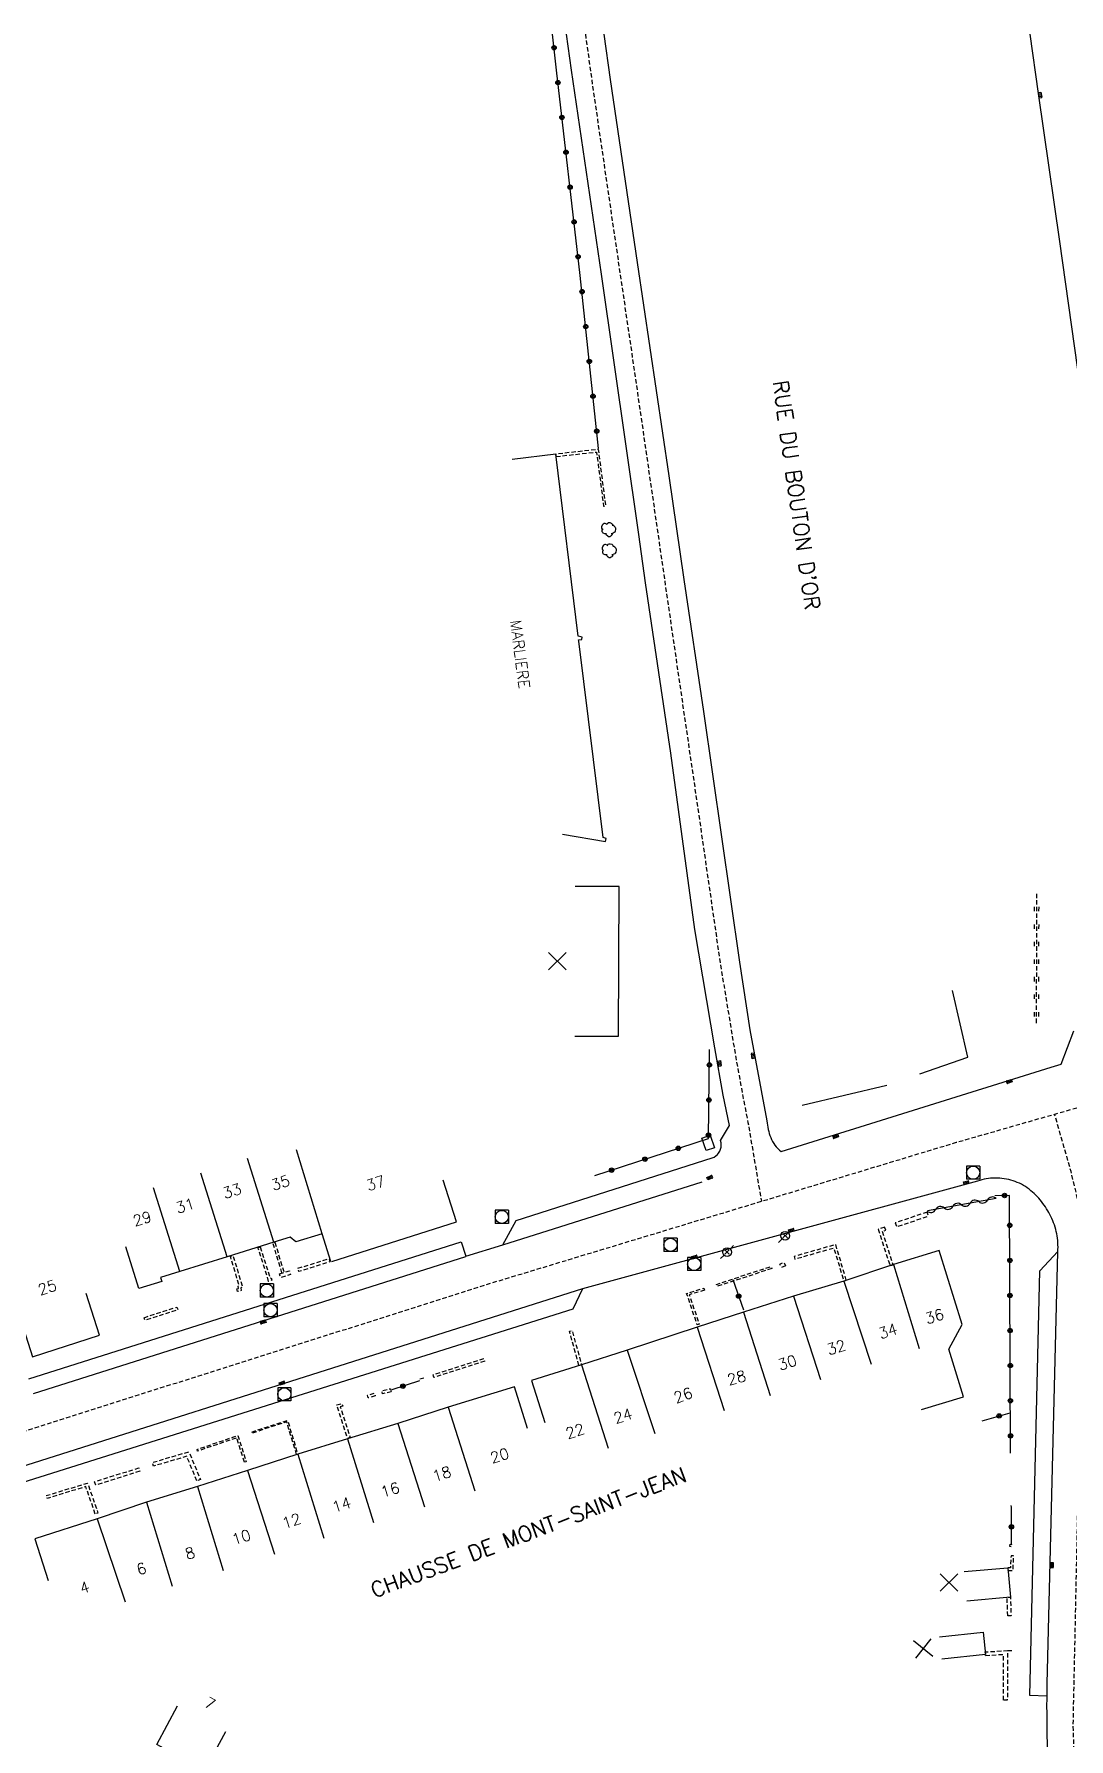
# Model space of a CAD drawing. Header units: millimetres. Extents: x 151000 to 151992, y 152687 to 153000.
# Drawn here: x 151147.3 to 151265.3, y 152805.6 to 153000 of the extents above; entities that cross this region are included whole.
import ezdxf
from ezdxf.enums import TextEntityAlignment as Align

# ---------------------------------------------------------------- set-up
doc = ezdxf.new("R2010")
doc.units = ezdxf.units.MM
doc.linetypes.add('DASHED', pattern=[0.75, 0.5, -0.25])
doc.layers.get('0').update_dxf_attribs({"linetype": 'CONTINUOUS'})
for name, color, linetype in [('W0001', 6, 'DASHED'), ('W0008', 7, 'CONTINUOUS'), ('W0100', 7, 'CONTINUOUS'), ('W0112', 1, 'DASHED'), ('W0220', 5, 'DASHED'), ('W0300', 7, 'CONTINUOUS'), ('W0302', 3, 'CONTINUOUS'), ('W0310', 3, 'CONTINUOUS'), ('W0322', 7, 'CONTINUOUS'), ('W0400', 7, 'CONTINUOUS'), ('W0420', 7, 'CONTINUOUS'), ('W0454', 7, 'CONTINUOUS'), ('W0984', 7, 'CONTINUOUS'), ('W0989', 7, 'CONTINUOUS'), ('W0991', 7, 'CONTINUOUS'), ('W1102', 7, 'CONTINUOUS'), ('W1471', 7, 'CONTINUOUS')]:
    doc.layers.add(name, color=color, linetype=linetype)
doc.styles.get("Standard").update_dxf_attribs({"font": 'romans.shx', "width": 0.85})

# ---------------------------------------------------------------- blocks, each defined once
blk = doc.blocks.new('T400')
for p, q in [((-0.15, 0.3), (0.15, 0.3)), ((-0.15, -0.25), (-0.15, 0.3)), ((-0.15, 0.15), (0.15, 0.15)), ((-0.15, 0), (0.15, 0)), ((0.15, 0.3), (0.15, -0.25)), ((-0.15, -0.15), (0.15, -0.15)), ((-0.15, -0.25), (-0.15, -0.3)), ((-0.15, -0.3), (0.15, -0.3)), ((0.15, -0.3), (0.15, -0.25))]:
    blk.add_line(p, q)
blk = doc.blocks.new('T420')
for p, q in [((0.75, 0.75), (-0.75, 0.75)), ((-0.75, 0.75), (-0.75, -0.75)), ((0.75, 0.75), (0.75, -0.75)), ((0.75, -0.75), (-0.75, -0.75))]:
    blk.add_line(p, q)
blk.add_ellipse((0, 0), major_axis=(-0.53, 0.53), ratio=1, start_param=3.926991, end_param=10.210176)
blk = doc.blocks.new('T300')
for p, q in [((-0.8, 0.51), (-0.86, 0.34)), ((-0.86, 0.34), (-0.86, 0.17)), ((-0.86, 0.17), (-0.74, 0.06)), ((-0.69, 0.63), (-0.8, 0.51)), ((-0.8, -0.06), (-0.74, 0.06)), ((-0.74, 0.06), (-0.69, 0.11)), ((-0.57, 0.69), (-0.69, 0.63)), ((-0.46, 0.69), (-0.57, 0.69)), ((-0.29, 0.63), (-0.46, 0.69)), ((-0.29, 0.63), (-0.17, 0.74)), ((-0.23, 0.57), (-0.29, 0.63)), ((-0.17, 0.74), (-0.06, 0.8)), ((-0.06, 0.8), (0.06, 0.8)), ((0.06, 0.8), (0.23, 0.74)), ((0.23, 0.74), (0.34, 0.63)), ((0.34, 0.63), (0.4, 0.51)), ((0.46, 0.46), (0.34, 0.46)), ((0.4, 0.51), (0.4, 0.46)), ((0.57, 0.4), (0.46, 0.46)), ((0.57, 0.4), (0.69, 0.29)), ((0.69, 0.29), (0.74, 0.17)), ((0.74, 0.06), (0.69, -0.17)), ((0.74, 0.17), (0.74, 0.06)), ((-0.8, -0.17), (-0.8, -0.06)), ((-0.8, -0.23), (-0.8, -0.17)), ((-0.74, -0.34), (-0.8, -0.23)), ((-0.69, -0.4), (-0.74, -0.34)), ((-0.51, -0.46), (-0.69, -0.4)), ((-0.4, -0.46), (-0.51, -0.46)), ((-0.4, -0.46), (-0.34, -0.46)), ((-0.34, -0.46), (-0.34, -0.4)), ((-0.34, -0.51), (-0.34, -0.46)), ((-0.29, -0.63), (-0.34, -0.51)), ((-0.17, -0.74), (-0.29, -0.63)), ((-0.06, -0.8), (-0.17, -0.74)), ((0.06, -0.8), (-0.06, -0.8)), ((0.17, -0.74), (0.06, -0.8)), ((0.23, -0.69), (0.17, -0.74)), ((0.29, -0.46), (0.23, -0.46)), ((0.29, -0.63), (0.23, -0.69)), ((0.46, -0.4), (0.29, -0.46)), ((0.34, -0.51), (0.29, -0.63)), ((0.34, -0.51), (0.34, -0.46)), ((0.57, -0.34), (0.46, -0.4)), ((0.63, -0.29), (0.57, -0.34)), ((0.69, -0.17), (0.63, -0.29))]:
    blk.add_line(p, q)
blk = doc.blocks.new('T454')
for p, q in [((-0.25, 0.25), (0.25, -0.25)), ((-0.25, -0.25), (0.25, 0.25)), ((0.75, 0.75), (0.375, 0.375)), ((-0.375, -0.375), (-0.75, -0.75))]:
    blk.add_line(p, q)
blk.add_ellipse((0, 0), major_axis=(0.354, 0.354), ratio=1, start_param=5.497787143782138, end_param=11.78097245096172)
blk = doc.blocks.new('t991o')
at = {"color": 0, "linetype": 'Continuous'}
for p, q in [((-1, 1), (1, -1)), ((-1, -1), (1, 1))]:
    blk.add_line(p, q, dxfattribs=at)
blk = doc.blocks.new('t322o')
at = {"color": 0, "linetype": 'Continuous'}
for radius in [0.25, 0.15]:
    blk.add_circle((0, 0), radius, dxfattribs=at)
blk = doc.blocks.new('t310o')
at = {"color": 0, "linetype": 'Continuous'}
for centre, start, end in [((-0.5, 0.38), 216.8699, 323.1304), ((0.5, -0.37), 36.8699, 143.1303)]:
    blk.add_arc(centre, 0.625, start, end, dxfattribs=at)
blk = doc.blocks.new('t220o')
at = {"color": 0, "linetype": 'Continuous'}
for p, q in [((-0.25, 0.25), (0.25, 0.25)), ((-0.25, -0.25), (0.25, -0.25))]:
    blk.add_line(p, q, dxfattribs=at)
blk = doc.blocks.new('T1471')
at = {"color": 0, "linetype": 'Continuous', "flags": 128}
blk.add_lwpolyline([(-0.75, -0.5), (-0.75, 0.5), (0.75, 0.5), (0.75, -0.5), (-0.75, -0.5)], dxfattribs=at)

msp = doc.modelspace()

# ---------------------------------------------------------------- linework, layer by layer
at = {"layer": 'W0001', "flags": 128}
for points in [[(151210.15, 153000), (151211.05, 152993.5), (151215.71, 152961.69), (151219.66, 152934.39), (151223.26, 152909.65), (151225.51, 152894.07), (151227.29, 152883.29), (151228.15, 152878.62), (151228.68, 152875.89), (151230.21, 152866.9)], [(151105.72, 152826.34), (151121.51, 152832.87), (151199.95, 152857.74), (151252.44, 152873.63), (151283.33, 152882.48), (151303.43, 152887.13), (151310.56, 152889.45), (151314.58, 152893.5), (151324.35, 152894.92), (151329.86, 152893.01), (151325.48, 152890.06), (151317.09, 152888.45), (151310.56, 152889.45)], [(151266.68, 152722.81), (151269.3, 152731.5), (151271.38, 152738.66), (151271.74, 152744.73), (151271.63, 152750.37), (151270.9, 152758.23), (151269.97, 152765.46), (151267.55, 152784.11), (151266.59, 152792.09), (151266.06, 152798.47), (151265.75, 152807.15), (151266.31, 152833.56), (151266.92, 152857.78), (151266.85, 152864.67), (151265.5, 152870.3), (151263.63, 152876.84)]]:
    msp.add_lwpolyline(points, dxfattribs=at)
at = {"layer": 'W0008', "flags": 128}
for points in [[(151200.75, 152861.93), (151202.25, 152864.71), (151224.61, 152871.85), (151224.83, 152871.94), (151225.02, 152872.07), (151225.19, 152872.22), (151225.34, 152872.4), (151225.46, 152872.6), (151225.56, 152872.84), (151225.61, 152873.08), (151225.63, 152873.32), (151225.61, 152873.57), (151225.56, 152873.82), (151226.58, 152875.55), (151225.85, 152878.99), (151224.9, 152884.39), (151222.64, 152897.88), (151219.87, 152918), (151217, 152937.42), (151216.24, 152942.93), (151211.99, 152972.63), (151208.57, 152995.9), (151208, 153000)], [(151212.26, 153000), (151212.98, 152994.81), (151216.05, 152973.96), (151219.65, 152949.63), (151221.36, 152937.79), (151223.63, 152922.76), (151227.71, 152894.18), (151228.9, 152886.45), (151230.84, 152876.06), (151230.86, 152875.82), (151230.89, 152875.58), (151230.93, 152875.34), (151230.98, 152875.1), (151231.04, 152874.86), (151231.11, 152874.63), (151231.19, 152874.4), (151231.28, 152874.18), (151231.38, 152873.96), (151231.49, 152873.73), (151231.62, 152873.51), (151231.76, 152873.3), (151231.91, 152873.11), (151232.08, 152872.92), (151232.26, 152872.74), (151232.46, 152872.58), (151263.22, 152882.18), (151264.39, 152882.53), (151265.82, 152886.35)], [(151266.57, 152959.57), (151264.22, 152976.36), (151261.8, 152993.21), (151260.83, 153000)], [(151146.72, 152846.64), (151196.01, 152862.26), (151196.54, 152860.63), (151200.76, 152861.95), (151223.45, 152869.13)], [(151147.24, 152844.98), (151196.54, 152860.61)], [(151262.75, 152810.45), (151260.79, 152810.53), (151260.79, 152810.53), (151261.96, 152858.96), (151264.01, 152861.16)], [(151209.82, 152856.9), (151208.71, 152854.6), (151124.2, 152827.94), (151121.9, 152829.02)]]:
    msp.add_lwpolyline(points, dxfattribs=at)
msp.add_lwpolyline([(151264.46, 152784.9, -0.038391), (151262.78, 152811.89), (151264, 152861.13), (151264.01, 152861.4), (151264.02, 152861.66), (151264.01, 152861.92), (151264, 152862.18), (151263.98, 152862.44), (151263.95, 152862.69), (151263.91, 152862.95), (151263.87, 152863.2), (151263.81, 152863.45), (151263.75, 152863.7), (151263.68, 152863.95), (151263.6, 152864.2), (151263.51, 152864.44), (151263.41, 152864.69), (151263.3, 152864.93), (151263.2, 152865.16), (151263.08, 152865.39), (151262.96, 152865.61), (151262.84, 152865.83), (151262.71, 152866.05), (151262.58, 152866.26), (151262.44, 152866.46), (151262.29, 152866.66), (151262.14, 152866.86), (151261.98, 152867.06), (151261.82, 152867.24), (151261.65, 152867.43), (151261.48, 152867.61), (151261.3, 152867.78), (151261.11, 152867.95), (151260.92, 152868.11), (151260.72, 152868.27), (151260.51, 152868.43), (151260.3, 152868.58), (151260.07, 152868.72), (151259.85, 152868.84), (151259.61, 152868.95), (151259.38, 152869.06), (151259.14, 152869.15), (151258.9, 152869.23), (151258.65, 152869.3), (151258.4, 152869.37), (151258.14, 152869.42), (151257.89, 152869.47), (151257.63, 152869.5), (151257.37, 152869.53), (151257.11, 152869.55), (151256.85, 152869.55), (151256.6, 152869.54), (151256.34, 152869.53), (151256.09, 152869.5), (151255.84, 152869.46), (151255.59, 152869.41), (151255.34, 152869.35), (151255.09, 152869.28), (151254.84, 152869.2), (151209.81, 152856.9), (151121.91, 152829.02)], format="xyb", dxfattribs=at)
at = {"layer": 'W0100', "flags": 128}
for points in [[(151207.54, 152908.78), (151212.46, 152907.94), (151212.52, 152908.29), (151212.17, 152908.37), (151209.39, 152930.78), (151209.36, 152930.94), (151209.74, 152930.95), (151209.8, 152931.23), (151209.33, 152931.35), (151206.78, 152952.1), (151201.81, 152951.49)], [(151208.94, 152885.74), (151213.94, 152885.73), (151213.99, 152902.8), (151208.99, 152902.81)], [(151181.25, 152860.05), (151195.45, 152864.54), (151193.94, 152869.3)], [(151181.13, 152860.03), (151180.15, 152863.2), (151177.15, 152862.29), (151176.51, 152862.81), (151174.64, 152862.24), (151169.31, 152860.57), (151163.91, 152858.89), (151161.73, 152858.2), (151161.87, 152857.77), (151159.27, 152856.95), (151157.77, 152861.72)], [(151248.45, 152843.16), (151253.23, 152844.62), (151251.58, 152850.04), (151253.1, 152852.87), (151250.49, 152861.28), (151245.27, 152859.68), (151239.6, 152857.81), (151233.88, 152856.1), (151228.16, 152854.26), (151222.9, 152852.56), (151214.93, 152849.93), (151209.71, 152848.27), (151203.99, 152846.45), (151205.51, 152841.69)], [(151145.61, 152853.94), (151147.14, 152849.18), (151154.78, 152851.64), (151153.25, 152856.4)], [(151203.56, 152840.98), (151202.07, 152845.76), (151194.51, 152843.41), (151188.78, 152841.58), (151183.04, 152839.82), (151177.37, 152838.05), (151171.63, 152836.19), (151165.93, 152834.36), (151160.13, 152832.58), (151154.5, 152830.69), (151147.39, 152828.41), (151148.92, 152823.64)], [(151253.33, 152824.67), (151258.31, 152825.1), (151258.6, 152821.75), (151253.62, 152821.32)], [(151250.52, 152817.25), (151255.5, 152817.77), (151255.76, 152815.22), (151250.79, 152814.7)], [(151169.12, 152806.4), (151166.73, 152802.01), (151161.29, 152804.96), (151163.68, 152809.36)]]:
    msp.add_lwpolyline(points, dxfattribs=at)
at = {"layer": 'W0112', "flags": 128}
for points in [[(151206.8, 152951.83), (151211.43, 152952.34), (151212.22, 152946.17), (151212.48, 152946.2), (151211.66, 152952.64), (151206.78, 152952.1)], [(151249.11, 152865.67), (151245.47, 152864.43), (151245.62, 152863.99), (151249.26, 152865.22)], [(151244.28, 152863.94), (151243.53, 152863.71), (151244.88, 152859.55), (151245.22, 152859.66), (151243.99, 152863.47), (151244.39, 152863.59)], [(151170.43, 152856.91), (151170.6, 152856.95), (151170.57, 152857.24), (151170.7, 152857.29), (151169.7, 152860.63), (151169.99, 152860.72), (151171.07, 152857.1), (151170.89, 152857.04), (151170.92, 152856.72), (151170.5, 152856.62)], [(151173.1, 152861.7), (151174.23, 152858.14), (151174.33, 152858.17), (151174.42, 152857.91), (151174.05, 152857.77), (151172.83, 152861.62)], [(151174.76, 152862.23), (151175.78, 152858.82), (151175.56, 152858.75), (151174.54, 152862.16)], [(151177.38, 152859.26), (151180.92, 152860.36), (151181.04, 152859.99), (151177.5, 152858.88)], [(151239.89, 152857.9), (151238.68, 152861.97), (151233.96, 152860.61), (151234.04, 152860.32), (151238.47, 152861.59), (151239.6, 152857.81)], [(151175.29, 152858.61), (151176.42, 152858.98), (151176.56, 152858.57), (151175.42, 152858.19)], [(151231.39, 152859.23), (151225.16, 152857.19), (151225.08, 152857.43), (151231.31, 152859.47)], [(151232.95, 152859.55), (151232.48, 152859.36), (151232.32, 152859.75), (151232.78, 152859.94)], [(151223.73, 152856.77), (151221.99, 152856.24), (151223.12, 152852.89), (151222.9, 152852.81), (151221.69, 152856.39), (151223.66, 152857)], [(151159.85, 152853.63), (151163.6, 152854.84), (151163.7, 152854.54), (151159.95, 152853.33)], [(151209.42, 152848.19), (151208.34, 152852.09), (151208.63, 152852.17), (151208.63, 152852.17), (151209.71, 152848.27)], [(151198.68, 152848.67), (151192.88, 152846.82), (151192.79, 152847.12), (151198.59, 152848.97)], [(151186.21, 152844.7), (151185.39, 152844.47), (151185.3, 152844.78), (151186.12, 152845.01)], [(151188.03, 152845.18), (151187.03, 152844.96), (151186.95, 152845.31), (151187.95, 152845.53)], [(151182.49, 152843.54), (151182.2, 152843.47), (151183.33, 152839.97), (151183.05, 152839.88), (151181.82, 152843.68), (151182.42, 152843.83)], [(151177.24, 152838.01), (151176.11, 152841.74), (151172.13, 152840.45), (151172.09, 152840.58), (151176.21, 152841.92), (151177.37, 152838.05)], [(151171.28, 152837.14), (151170.41, 152839.93), (151165.96, 152838.41), (151165.89, 152838.6), (151170.55, 152840.2), (151171.48, 152837.2)], [(151165.88, 152835.02), (151164.71, 152837.82), (151160.92, 152836.7), (151160.8, 152837.12), (151164.96, 152838.34), (151166.28, 152835.18)], [(151159.37, 152836.12), (151154.34, 152834.54), (151154.22, 152834.92), (151159.25, 152836.5)], [(151154.29, 152831.24), (151153.21, 152834.36), (151148.79, 152833.02), (151148.69, 152833.34), (151153.42, 152834.77), (151154.6, 152831.35)], [(151258.54, 152827.52), (151258.55, 152827.79), (151258.73, 152827.77), (151258.71, 152827.51)], [(151258.3, 152824.81), (151258.89, 152824.79), (151258.96, 152826.46), (151258.66, 152826.47), (151258.6, 152825.09), (151258.31, 152825.1)], [(151258.28, 152819.62), (151258.22, 152821.74), (151258.6, 152821.76), (151258.66, 152819.63)], [(151257.79, 152810.02), (151257.8, 152815.2), (151255.76, 152815.07), (151255.73, 152815.51), (151258.25, 152815.67), (151258.24, 152810.02)]]:
    msp.add_lwpolyline(points, close=True, dxfattribs=at)
for points in [[(151191.75, 152846.75), (151191.25, 152846.6)], [(151258.25, 152815.66), (151258.75, 152815.68)]]:
    msp.add_lwpolyline(points, dxfattribs=at)
at = {"layer": 'W0220', "flags": 128}
msp.add_lwpolyline([(151261.57, 152887.23), (151261.61, 152902.02)], dxfattribs=at)
at = {"layer": 'W0302', "flags": 128}
for points in [[(151248.27, 152881.43), (151253.72, 152883.35), (151251.98, 152890.93)], [(151234.86, 152877.88), (151244.49, 152880.13)]]:
    msp.add_lwpolyline(points, dxfattribs=at)
at = {"layer": 'W0310', "flags": 128}
msp.add_lwpolyline([(151256.95, 152867.23), (151249.15, 152865.8)], dxfattribs=at)
at = {"layer": 'W0322', "flags": 128}
for points in [[(151211.65, 152952.73), (151209.57, 152972.46), (151206.86, 152995.87), (151206.4, 153000)], [(151211.23, 152869.83), (151224.17, 152874.06), (151224.31, 152884.21)], [(151258.61, 152838.16), (151258.5, 152867.58), (151256.83, 152867.51)], [(151226.97, 152857.97), (151228.16, 152854.51)], [(151191.25, 152846.44), (151188.08, 152845.4)], [(151255.39, 152841.85), (151258.58, 152842.79)], [(151258.73, 152827.78), (151258.7, 152832.04), (151258.66, 152832.2)]]:
    msp.add_lwpolyline(points, dxfattribs=at)
at = {"layer": 'W1102', "flags": 128}
for points in [[(151180.15, 152863.2), (151177.23, 152872.77)], [(151169.31, 152860.57), (151166.31, 152870.11)], [(151174.64, 152862.24), (151171.64, 152871.78)], [(151163.91, 152858.89), (151160.94, 152868.44)], [(151245.27, 152859.68), (151248.21, 152850.12)], [(151239.6, 152857.81), (151242.73, 152848.31)], [(151233.88, 152856.1), (151236.94, 152846.58)], [(151222.9, 152852.56), (151225.96, 152843.04)], [(151228.16, 152854.26), (151231.22, 152844.74)], [(151214.93, 152849.93), (151218.07, 152840.44)], [(151209.71, 152848.27), (151212.74, 152838.75)], [(151194.51, 152843.41), (151197.56, 152833.88)], [(151188.78, 152841.58), (151191.82, 152832.05)], [(151183.04, 152839.82), (151186.02, 152830.27)], [(151177.37, 152838.05), (151180.35, 152828.5)], [(151171.63, 152836.19), (151174.71, 152826.68)], [(151165.93, 152834.36), (151168.87, 152824.8)], [(151160.13, 152832.58), (151163.06, 152823.02)], [(151154.5, 152830.69), (151157.69, 152821.21)]]:
    msp.add_lwpolyline(points, dxfattribs=at)

# ---------------------------------------------------------------- block references
at = {"layer": 'W0220', "rotation": 89.84321924374113}
for p in [(151261.6, 152900.23), (151261.6, 152898.23), (151261.59, 152896.23), (151261.59, 152894.23), (151261.58, 152892.23), (151261.57, 152890.23), (151261.57, 152888.23)]:
    msp.add_blockref('t220o', p, dxfattribs=at)
at = {"layer": 'W0300'}
for p in [(151212.86, 152943.49), (151212.92, 152941.09)]:
    msp.add_blockref('T300', p, dxfattribs=at)
at = {"layer": 'W0310', "rotation": 190.4077628426463}
for p in [(151250.07, 152865.97), (151252.04, 152866.33), (151254, 152866.69), (151255.97, 152867.05)]:
    msp.add_blockref('t310o', p, dxfattribs=at)
at = {"layer": 'W0322'}
for p, rotation in [((151206.58, 152998.45), 96.35067456016746), ((151207.02, 152994.47), 96.60664463138855), ((151207.48, 152990.5), 96.60664463138855), ((151207.94, 152986.53), 96.60664463138855), ((151208.4, 152982.55), 96.60664463138855), ((151208.86, 152978.58), 96.60664463138855), ((151209.32, 152974.61), 96.60664463138855), ((151209.77, 152970.63), 96.01530525758888), ((151210.19, 152966.65), 96.01530525758888), ((151210.6, 152962.68), 96.01530525758888), ((151211.02, 152958.7), 96.01530525758888), ((151211.44, 152954.72), 96.01530525758888), ((151224.28, 152882.45), 89.23773850493944), ((151224.23, 152878.45), 89.23773850493944), ((151224.18, 152874.45), 89.23773850493944), ((151216.94, 152871.7), 18.07145538250418), ((151220.74, 152872.94), 18.07145538250418), ((151213.13, 152870.45), 18.07145538250418), ((151257.93, 152867.56), 182.5931806380357), ((151258.51, 152864.16), 90.22100129655664), ((151258.53, 152860.16), 90.22100129655664), ((151227.62, 152856.08), 288.9230948637971), ((151258.54, 152856.16), 90.22100129655664), ((151258.56, 152852.16), 90.22100129655664), ((151258.58, 152848.16), 90.22100129655664), ((151189.35, 152845.82), 198.1663240972858), ((151258.59, 152844.16), 90.22100129655664), ((151257.31, 152842.42), 16.34641064503292), ((151258.61, 152840.16), 90.22100129655664), ((151258.71, 152829.78), 90.40061617753453)]:
    msp.add_blockref('t322o', p, dxfattribs=dict(at, rotation=rotation))
at = {"layer": 'W0400'}
for p, rotation in [((151261.97, 152993.05), 8.162900820745032), ((151229.26, 152883.48), 190.5971610411611), ((151225.44, 152882.62), 9.918200557245363), ((151258.45, 152880.56), 287.3244030898387), ((151238.67, 152874.29), 287.3244030800587), ((151224.33, 152869.59), 112.3444733856136), ((151253.58, 152869.04), 105.2728056738776), ((151233.62, 152863.58), 105.272805671454), ((151222.6, 152860.53), 105.2728056732379), ((151173.42, 152853.15), 287.5824300943503), ((151175.58, 152846.16), 107.5988076059117), ((151263.32, 152825.42), 358.5799559754308)]:
    msp.add_blockref('T400', p, dxfattribs=dict(at, rotation=rotation))
at = {"layer": 'W0420'}
for p in [(151254.35, 152870.16), (151200.63, 152865.12), (151219.85, 152861.93), (151222.54, 152859.75), (151173.84, 152856.72), (151174.26, 152854.49), (151175.84, 152844.89)]:
    msp.add_blockref('T420', p, dxfattribs=at)
at = {"layer": 'W0454'}
for p in [(151232.92, 152862.97), (151226.3, 152861.11)]:
    msp.add_blockref('T454', p, dxfattribs=at)
at = {"layer": 'W0991'}
for p, rotation in [((151206.96, 152894.28), 89.84014955036224), ((151251.6, 152823.43), 89.91697840001467), ((151248.65, 152815.91), 276.0147641364071)]:
    msp.add_blockref('t991o', p, dxfattribs=dict(at, rotation=rotation))
at = {"layer": 'W1471', "rotation": 289.518214364406}
msp.add_blockref('T1471', (151224.15, 152873.55), dxfattribs=at)

# ---------------------------------------------------------------- texts
at = {"layer": 'W0984'}
msp.add_text('MARLIERE', height=1.25, rotation=277.4747, dxfattribs=at).set_placement((151202.71, 152929.28), align=Align.MIDDLE)
at = {"layer": 'W0989'}
for s, rotation, p in [("RUE DU BOUTON D'OR", 278.0743, (151234.22, 152947.44)), ('CHAUSSE DE MONT-SAINT-JEAN', 20.5386, (151203.65, 152829.15))]:
    msp.add_text(s, height=1.75, rotation=rotation, dxfattribs=at).set_placement(p, align=Align.MIDDLE)
at = {"layer": 'W0991'}
for s, rotation, p in [('33', 17.4336, (151169.88, 152868.08)), ('35', 18.1093, (151175.4, 152869.02)), ('37', 17.5372, (151186.24, 152868.97)), ('31', 17.3007, (151164.53, 152866.41)), ('29', 16.6678, (151159.64, 152864.92)), ('25', 17.8396, (151148.82, 152857.07)), ('36', 17.0582, (151249.94, 152853.79)), ('34', 18.2319, (151244.63, 152852.1)), ('32', 16.6914, (151238.75, 152850.25)), ('30', 17.8209, (151233.16, 152848.51)), ('28', 15.3471, (151227.38, 152846.78)), ('26', 19.8761, (151221.29, 152844.79)), ('24', 17.6153, (151214.44, 152842.43)), ('22', 17.6795, (151208.97, 152840.69)), ('20', 17.2509, (151200.37, 152837.9)), ('18', 17.7323, (151193.78, 152835.82)), ('14', 17.8753, (151182.36, 152832.3)), ('16', 16.4957, (151187.9, 152834.01)), ('12', 17.9052, (151176.65, 152830.46)), ('10', 17.8248, (151170.93, 152828.61)), ('8', 17.0476, (151165.09, 152826.78)), ('6', 18.5954, (151159.55, 152825)), ('4', 17.7986, (151153.08, 152822.88)), ('7', 331.4646, (151167.36, 152809.63))]:
    msp.add_text(s, height=1.25, rotation=rotation, dxfattribs=at).set_placement(p, align=Align.MIDDLE)

doc.saveas('drawing.dxf')
